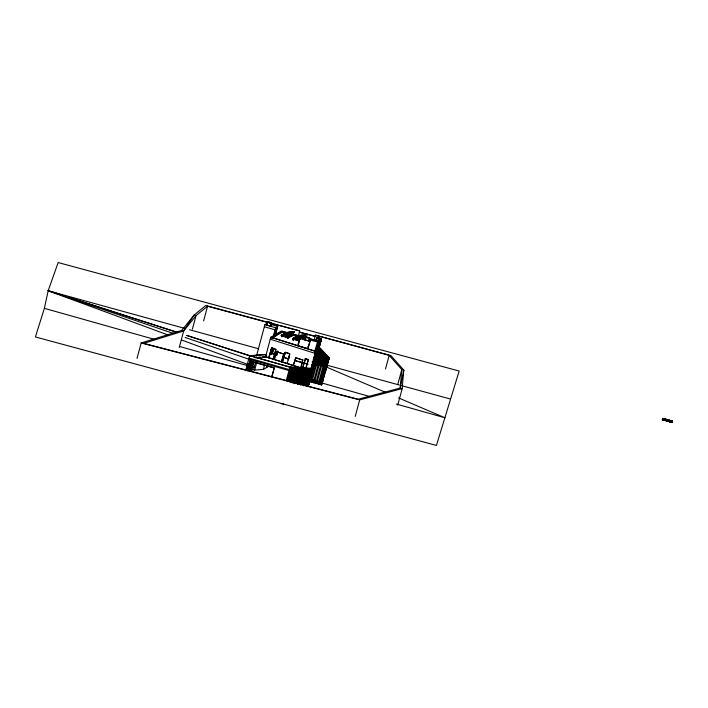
<?xml version="1.0" encoding="UTF-8"?>
<svg xmlns="http://www.w3.org/2000/svg" width="708" height="708" viewBox="0 0 708 708"><rect width="100%" height="100%" fill="white"/><g stroke="black" fill="none" stroke-linecap="round" stroke-linejoin="round"><path stroke-width="1.06" d="M267.898 322.565L207.568 306.245L196.036 315.609L183.682 330.972L143.706 343.345L358.151 399.224L400.197 388.064L403.764 370.063L401.799 369.576L389.17 355.372L315.458 335.158L390.851 355.558L403.764 370.063L402.179 388.612L397.719 405.135M44.383 308.334L48.171 290.731L58.153 262.553L459.165 371.045L436.411 445.447L35.4 336.955L44.383 308.334L155.105 339.575M316.803 337.123L317.069 338.105L316.803 337.123L315.662 341.362M318.768 337.654L319.034 338.636L318.768 337.654L317.573 341.999L309.184 339.725M137.007 358.452L141.184 342.964L181.761 330.406L183.682 330.972L194.098 315.051L205.842 305.502L299.732 330.901L271.076 323.423M179.23 347.495L183.682 330.972M192.372 329.193L196.036 315.609L194.098 315.051L181.761 330.406M203.621 320.866L207.568 306.245M245.596 370.682L249.641 355.681L266.633 354.469L265.978 356.912L255.048 357.805M246.517 369.355L248.092 363.505M247.216 370.815L249.844 361.062L251.473 360.823L248.844 370.576L247.703 370.213L250.34 360.461M247.384 370.691L250.021 360.938L273.235 367.549M248.844 370.576L249.57 370.514L251.942 361.735M249.57 370.514L248.437 370.151L249.889 370.036L252.26 361.257M249.889 370.036L251.021 370.399L253.393 361.62M251.021 370.399L251.756 370.337L253.862 362.54M256.393 356.283L264.925 324.662L267.111 323.37M251.756 370.337L250.614 369.974L253.526 369.735L255.632 361.938M271.536 323.282L271.067 325.538L270.252 326.007L266.5 324.928L267.217 322.282L268.182 321.751L270.164 322.317L269.695 322.945L270.164 322.317M253.526 369.735L254.668 370.098L256.774 362.301M268.182 321.751L267.712 322.37L269.81 322.529M270.252 326.007L270.969 323.361L271.677 322.945L267.925 321.866M271.155 323.512L270.686 325.769L271.668 323.317M270.96 325.583L271.677 322.945M265.748 355.956L270.792 337.265L273.943 335.388L275.899 335.902L276.164 334.928L282.147 331.371L287.395 332.787M265.801 356.929L266.633 354.469M271.624 338.442L271.89 337.468L274.916 335.672M254.668 370.098L263.403 369.39L264.509 365.284M273.058 337.203L275.616 327.733L277.801 326.432L270.996 324.485M273.677 336.362L273.943 335.388M273.908 335.778L275.598 329.494M271.713 348L268.748 357.788L271.713 348L276.138 349.389M271.509 348.301L269.651 355.177L272.244 353.637L273.633 348.469M274.651 336.645L276.695 328.839M266.58 367.496L267.146 365.381M275.527 334.849L277.801 326.432M272.739 347.601L270.899 354.434L269.925 354.15M278.005 351.124L276.952 355.018L272.394 353.54L273.509 349.416M271.376 348.035L275.801 349.433L273.164 359.186L275.872 350.371M283.917 353.965L276.191 351.672L274.093 359.478L301.006 367.833L302.59 361.983M274.43 359.434L276.536 351.637M272.385 337.99L281.89 332.344L282.147 331.371M272.244 353.637L276.589 355.044L277.642 351.141M281.642 336.681L282.094 335.415L281.775 336.61M282.032 336.796L282.519 335.388M271.748 376.753L274.288 367.85L271.916 376.629M283.253 335.769L283.766 335.804L283.253 335.769L283.572 334.574M283.634 335.875L283.935 335.185M285.138 333.689L285.368 334.362M286.289 334.034C287.643 330.919 286.174 334.645 286.811 334.07M286.678 334.149L287.041 332.813M287.386 338.336C290.28 327.777 285.563 345.778 288.829 334.946L288.28 335.043M287.554 337.716L289.368 336.433M287.775 338.442L288.829 334.946M283.66 354.947L281.474 361.806L283.581 354.009L276.191 351.672M288.997 337.415C291.891 326.866 287.165 344.867 290.439 334.026L289.882 334.132M285.368 352.31L282.395 362.098L285.368 352.31L288.908 353.425M288.696 358.974L283.811 357.39L285.129 352.513M289.386 337.53L290.307 334.096M290.43 336.601C293.324 326.043 288.599 344.044 291.873 333.211L291.315 333.318M290.82 336.716L291.873 333.211M292.032 335.689C294.926 325.131 290.209 343.132 293.475 332.3M292.422 335.796L292.926 332.397M293.316 340.035C293.661 337.026 294.227 340.247 292.926 339.929L293.245 338.743M288.209 359.558L289.793 353.708L287.165 363.461M288.342 359.938L289.174 356.841M294.528 339.017C294.342 337.831 296.024 337.238 294.917 339.123M286.404 380.037L289.882 367.142L311.033 368.496L289.652 367.001L250.331 355.805L266.465 354.496M298.227 336.424L299.705 330.963M287.059 381.161L291.05 367.399L291.599 368.664L288.156 381.417M287.333 381.178L291.05 367.399M287.882 381.4L291.324 368.647L290.776 367.381M298.67 341.583L299.183 341.619L298.67 341.583L299.688 338.22L297.803 345.362M288.174 381.231L291.891 367.452L292.714 368.735L291.891 367.452M299.289 340.831L299.75 339.123M305.458 338.406L300.511 337.07L298.068 345.893L307.953 348.566L310.405 339.751L307.953 348.566M288.997 381.47L292.439 368.718M295.732 357.699L293.28 365.54L295.732 357.699L303.113 360.036M289.271 381.488L293.006 367.523L293.829 368.806L293.006 367.523M290.112 381.541L293.555 368.788M290.112 382.435L294.121 367.594L294.944 368.886L294.121 367.594M302.192 338.079L303.157 336.459L302.564 338.247M291.227 381.621L294.67 368.868M291.218 382.701L295.236 367.673L296.059 368.957L295.236 367.673M303.582 338.256L304.201 335.645L304.759 335.539L304.068 338.114M292.059 382.754L295.785 368.939M292.333 382.771L296.625 367.762L297.174 369.027L293.448 382.842M304.511 339.672L305.334 336.698L309.564 337.849L308.732 340.814L304.511 339.672L304.706 339.035M293.174 382.824L296.9 369.01L296.351 367.744M293.457 382.656L297.466 367.815L298.289 369.098L297.466 367.815M306.405 337.415L307.272 334.203M294.289 382.895L298.015 369.08M294.289 383.789L298.856 367.903L299.404 369.169L295.679 382.984M295.404 382.966L299.13 369.151L298.581 367.886M295.687 382.798L299.696 367.956L300.519 369.24L299.696 367.956M296.519 383.037L300.245 369.222M296.794 383.055L300.811 368.027L301.635 369.31L300.811 368.027M297.342 384.17L301.36 369.293M297.625 384.187L301.927 368.098L302.75 369.381L301.927 368.098M305.484 358.664L302.511 368.452L305.484 358.664L308.387 359.584L306.015 368.355M298.457 384.24L302.475 369.364M298.741 384.258L303.042 368.169L303.865 369.452L303.042 368.169M299.572 384.32L303.59 369.434M299.856 384.338L304.431 368.257L304.98 369.532L300.971 384.409M300.688 384.391L304.706 369.514L304.157 368.24M300.696 385.276L305.272 368.31L306.095 369.603L305.272 368.31M305.679 368.399L308.387 359.584M301.803 384.462L305.821 369.585M302.086 384.479L306.661 368.408L307.21 369.673L303.201 384.55M313.963 340.681L315.441 335.22M302.918 384.533L306.936 369.656L306.387 368.39M303.21 384.364L307.502 368.461L308.325 369.744L307.502 368.461M303.75 385.665L308.051 369.726M304.024 385.683L308.617 368.532L309.44 369.815L308.617 368.532M316.211 341.3L317.29 337.256M305.148 384.674L309.166 369.797M305.431 384.692L309.732 368.603L310.555 369.886L309.732 368.603M305.98 385.807L310.281 369.868M306.254 385.825L310.847 368.673L311.67 369.957L310.847 368.673M313.299 359.894L314.166 356.708M314.733 354.584L317.034 346.079M317.547 344.15L319.264 337.787M310.6 370.125L315.644 351.434L270.792 337.265M311.122 369.284L311.139 369.169M311.352 369.018L318.865 341.168L309.476 338.628M307.095 385.878L311.396 369.939M307.369 385.895L317.511 348.46L318.228 349.699L317.494 348.522M311.697 370.399L318.529 345.203L319.255 346.442L318.529 345.203M316.503 352.752L319.635 341.699L320.352 342.938M314.264 361.938L320.733 338.185L321.459 339.433L318.759 348.938M308.67 385.081L307.688 384.816L308.67 385.081L318.308 349.451L317.591 348.212M319.414 345.946L308.927 384.267L307.927 384.063M317.653 352.442L320.512 342.433L319.715 341.442M314.998 363.098L317.494 354M316.175 363.231L318.202 355.717M318.016 355.416L310.847 382.001L311.83 382.267L318.839 356.274M317.078 363.779L319.326 355.46M318.591 364.045L320.29 357.77M320.078 357.567L313.299 382.665L314.281 382.931L320.901 358.425M319.627 364.133L321.078 358.744M316.759 383.532L315.759 383.329L322.131 359.717M321.246 363.974L322.379 359.806M316.741 383.594L322.954 360.576M322.016 365.027L323.167 360.779M324.211 361.806L318.219 384.001L319.219 384.205M323.521 365.337L324.671 361.062M319.202 384.267L325.016 362.726M308.75 381.373L319.582 384.24L319.848 383.258L310.016 380.603M324.131 366.974L325.255 362.806M323.892 368.912L323.883 369.027M311.024 369.567L312.688 363.567L324.485 366.762L324.229 367.735L324.963 365.257L313.166 362.062L310.971 369.036M324.698 366.231L324.963 365.257M320.697 384.603L321.68 384.869L320.68 384.665L326.503 363.204L317.919 354.31M324.397 371.647L326.724 363.071L321.087 383.347M321.662 384.931L327.751 362.576L317.733 352.195M328.848 359.071L318.857 348.619L328.848 359.071L322.131 383.426L321.166 383.099M325.503 371.505L329.238 357.814L319.246 347.371L329.238 357.814M355.221 416.419L359.682 399.896L402.179 388.612L400.197 388.064L401.799 369.576L397.852 384.196M385.497 368.957L389.17 355.372M403.197 372.16L403.764 370.063M662.325 419.817L662.768 418.366L672.6 421.03L672.158 422.481L662.325 419.817L662.538 419.171L663.405 419.18L664.458 420.393L664.679 419.95L663.263 419.313M662.644 418.862L662.768 418.366M662.892 419.968L662.493 419.304M663.396 419.393L664.051 419.216M663.511 418.994L662.697 418.667M664.52 419.056L662.759 418.463M663.67 419.853L663.661 419.375M663.75 419.667L663.246 419.508M663.883 420.101L667.122 420.685L666.078 420.641C669.918 421.198 664.573 420.552 666.555 420.667L666.131 420.437L669.662 421.393L669.334 420.587L667.989 420.163L669.06 420.207M664.272 419.189L665.998 419.322M664.423 419.03L663.785 418.694M666.024 419.331L663.839 419.092L664.431 419.472L664.564 418.862M664.812 420.163L669.361 421.198M664.874 419.8L667.679 420.348M665.033 419.676L666.184 419.596L665.945 420.384M666.157 420.233L666.113 419.879C667.75 420.738 664.192 420.021 666.166 420.021M668.184 420.464L665.971 419.525M666.175 420.676L666.494 419.614L665.75 419.18M666.502 419.605L666.432 420.048C668.175 420.375 664.954 419.251 667.237 420.03M667.29 419.835L667.954 420.286M667.476 420.446L668.237 420.269M667.918 420.924C671.087 422.526 668.856 421.145 669.927 420.968L669.83 421.349M667.91 420.72L667.485 420.242M668.033 420.18L667.104 419.994M668.485 420.986L669.387 421.207M668.733 420.198L672.503 421.26L671.972 421.074M668.91 421.269L669.582 421.579L669.219 420.879M669.901 420.871L669.334 420.384M669.609 421.021L670.901 421.313M670.06 420.508L671.582 421.313L672.6 421.03M669.918 421.871L671.538 421.826L669.883 421.862M670.644 421.18L671.087 420.933L671.485 422.021M670.688 421.198L672.299 421.933L671.405 421.322M670.715 421.862L669.972 421.676M671.874 421.649L670.963 421.72M672.016 421.083L672.556 421.118M672.228 422.154L672.158 422.481M324.485 366.762L320.06 382.736L320.547 380.975M311.308 368.753L313.06 362.496M300.511 337.07L299.493 339.088L300.095 338.495M305.139 337.344L305.334 336.698M309.564 337.849L309.361 338.486L301.13 336.371M308.732 340.814L308.936 340.176M307.838 346.407L308.449 346.982M315.122 336.362L299.396 332.105L315.131 336.335M318.865 341.168L315.113 353.381L270.261 339.212M314.874 355.513L315.193 354.513M313.352 361.452L313.6 360.673M311.077 368.833L313.334 361.646M317.414 348.779L318.149 349.956M317.644 348.026L318.388 349.203M317.804 347.522L318.547 348.699M317.883 347.274L318.627 348.451M318.042 346.77L318.777 347.947M318.122 346.522L318.857 347.699M318.281 346.017L319.016 347.194M318.352 345.769L319.096 346.947M318.432 345.522L319.175 346.699M318.591 345.017L319.335 346.194M318.671 344.769L319.388 346.008M318.83 344.265L319.565 345.442M318.91 344.017L319.644 345.194M319.06 343.513L319.804 344.69M319.14 343.265L319.883 344.442M319.299 342.761L320.043 343.938M319.379 342.513L320.122 343.69M319.538 342.008L320.273 343.185M319.848 341.008L320.591 342.185M319.928 340.76L320.671 341.937M320.087 340.256L320.83 341.433M320.166 340.008L320.901 341.185M320.326 339.504L321.06 340.681M320.397 339.256L321.14 340.433M320.556 338.751L321.299 339.929M320.636 338.504L321.379 339.681M320.733 338.185L321.459 339.433M316.326 353.319L326.344 363.708M316.405 353.071L324.264 361.275M317.078 354.434L326.264 363.956M317.343 353.442L327.353 363.832M317.494 352.947L327.512 363.328M317.573 352.69L327.592 363.08M317.892 351.69L327.901 362.08M318.202 350.69L328.22 361.071M318.281 350.442L328.3 360.823M318.441 349.938L328.459 360.319M318.6 349.433L328.609 359.823M318.91 348.433L328.928 358.823M318.989 348.186L329.008 358.567M319.149 347.681L329.167 358.071M308.83 384.586L307.847 384.32M309.139 383.586L308.157 383.32M309.538 382.329L308.555 382.063M309.715 381.701L308.732 381.435M322.936 372.364L322.919 372.47M319.582 384.24L320.529 381.081M320.777 384.347L321.742 384.674M320.857 384.099L321.813 384.426M321.228 382.913L322.211 383.178M327.654 362.894L317.671 352.38M328.061 361.576L317.989 351.062M328.769 359.319L318.697 348.805M322.45 382.426L321.459 382.161M322.521 382.17L321.538 381.904M322.6 381.922L321.618 381.656M322.777 381.355L321.777 381.152M665.069 419.384L663.865 418.897L664.458 419.472M266.5 324.928L267.208 324.503M270.553 325.733L271.067 325.538M277.235 328.521L275.049 329.813L264.367 326.751M272.235 352.779L271.615 353.15L272.394 353.54M263.403 369.39L267.828 366.762L266.624 366.408M281.226 335.592C288.634 330.884 299.466 335.034 281.226 335.592C282.43 334.026 284.749 333.893 281.448 335.353M284.271 333.857C291.678 329.158 302.511 333.3 284.271 333.857C285.696 332.105 287.59 332.415 284.474 333.521M282.333 336.096L288.076 337.751M283.802 335.256L289.262 336.743M286.979 333.45L292.307 335.008M291.147 333.627L289.05 334.716M284.483 333.627L292.103 333.087L294.192 331.893M287.66 337.327L282.342 335.76L288.183 337.362M289.271 336.406L285.793 335.327L289.652 336.521M292.307 334.68L286.952 333.132L292.696 334.787M292.404 334.707L290.82 335.937L292.395 335.123M288.085 337.335L289.554 336.495L287.979 337.725M287.784 337.672L289.36 336.858M291.015 335.99L292.599 334.76L291.121 335.601L285.439 333.99L290.731 335.574M292.484 338.539L300.528 338.274L292.51 338.84L294.581 337.442L292.714 338.504M295.546 337.105C302.953 332.406 313.786 336.548 295.546 337.105C296.979 335.353 298.865 335.663 295.758 336.769M292.51 338.84L294.44 337.743L297.44 337.53M293.59 339.026L299.165 340.521M293.608 339.344L299.157 340.946M292.926 339.929L293.439 339.964M295.962 338.194L296.484 338.238M301.148 337.601L302.431 336.875L301.166 337.902M305.467 335.141L303.378 336.229M298.944 340.566L293.616 339.008M303.59 337.928L301.015 337.096M671.476 421.49L671.016 421.526L671.538 421.826M257.252 357.443L260.358 357.195M262.42 357.018L265.527 356.77L300.67 367.868L302.776 360.071L295.386 357.735M286.351 332.565L293.953 331.928M286.191 332.76L289.2 332.548M291.209 332.406L294.218 332.194M284.244 333.556L292.289 333.291M283.306 334.3L290.917 333.654M283.156 334.495L291.174 333.928M281.2 335.291L289.245 335.026M297.625 335.813L305.236 335.176M298.475 335.937L305.493 335.442M295.528 336.804L303.564 336.539M302.431 336.875L294.44 337.743M299.449 337.389L302.458 337.176M292.723 338.601L300.334 337.964M283.811 357.39L288.731 358.85M292.139 370.753L288.961 370.549L248.72 359.098M302.475 384.285L306.706 384.55M666.617 420.614L667.308 420.552M669.264 420.579L670.007 420.702M662.484 419.375L664.936 419.596M669.883 420.959L670.954 421.118M662.706 418.658L663.741 418.897M671.237 421.499L669.149 421.278M141.184 342.964L359.682 399.896M662.715 418.57L672.547 421.225M662.378 419.623L672.211 422.287M287.572 332.698L281.315 331.008L275.191 334.645L276.164 334.928M291.749 333.831L299.05 335.804M291.599 333.928L298.944 335.911M301.042 336.486L305.245 337.619M309.44 338.751L317.839 341.026L314.449 351.973L314.715 351L271.89 337.468M281.89 332.344L288.183 334.052M290.28 334.619L297.634 336.601M300.015 338.654L309.909 341.327M312.104 362.054L313.086 362.319M295.882 360.779L307.113 363.815M294.838 360.637L308.095 364.222M321.715 381.346L322.698 381.612L321.697 381.408M309.502 378.833L320.326 381.762M308.024 383.754L309.007 384.019L307.998 383.816M314.414 361.744L399.392 385.046M401.516 385.621L450.376 399.02M168.354 335.105L48.171 290.731L184.266 328.273M189.585 329.742L258.694 348.805M320.043 382.479L369.841 396.56M396.338 404.047L445.075 417.826L398.471 397.878M179.593 346.486L249.862 366.31M251.995 366.912L254.119 367.514M249.641 355.681L289.882 367.142M248.986 358.115L289.227 369.576M249.844 361.062L274.12 367.974M267.217 322.282L270.969 323.361M264.925 324.662L275.616 327.733M300.944 337.132L303.98 338.035M285.271 334.424L291.112 336.017M298.342 338.185L300.192 338.663M299.758 339.344L295.289 338.052L299.696 339.38M295.121 338.486L299.652 339.734M285.032 352.345L289.448 353.743M305.148 358.699L308.042 359.62M266.624 356.974L273.509 359.142M663.555 418.791L664.263 418.968M173.628 333.521L48.171 290.731L177.54 332.433M187.001 335.477L250.11 355.823M48.171 290.731L177.363 332.433M186.823 335.486L249.844 355.832M185.124 337.451L248.897 359.195M181.823 340.079L247.101 364.178M250.207 365.328L254.349 366.859M314.37 361.885L318.423 363.62M323.485 365.788L386.311 392.674M666.06 420.074L666.67 420.34M667.963 420.525L668.556 420.791M669.334 420.587L669.662 420.826M663.892 419.897L664.511 420.198M669.166 420.871L669.635 421.127M321.14 378.877L320.892 379.736L321.14 378.877M321.618 377.152L321.37 378.019L321.618 377.152M322.096 375.435L321.848 376.293L322.096 375.435M322.574 373.709L322.326 374.567L322.574 373.709M323.529 370.266L323.282 371.125L323.529 370.266M317.75 347.708L318.45 349.017L317.75 347.708M317.981 346.955L318.68 348.265L317.981 346.955M318.219 346.203L318.919 347.513L318.219 346.203M318.768 344.451L319.467 345.761L318.768 344.451M319.007 343.699L319.706 345.008L319.007 343.699M319.237 342.946L319.945 344.256L319.237 342.946M319.476 342.194L320.175 343.504L319.476 342.194M320.025 340.442L320.724 341.752L320.025 340.442M320.264 339.69L320.963 340.999L320.264 339.69M320.503 338.937L321.202 340.247L320.503 338.937M317.441 353.133L327.415 363.647L317.361 353.062M317.83 351.876L327.804 362.39L317.83 351.876M317.989 351.38L327.963 361.885L317.989 351.38M318.149 350.876L328.123 361.39L318.149 350.876M318.379 350.124L328.362 360.637L318.379 350.124M318.538 349.628L328.512 360.133L318.538 349.628M318.697 349.124L328.671 359.637L318.697 349.124M319.087 347.867L329.061 358.381L319.087 347.867M309.086 383.771L308.077 383.568L309.086 383.771M321.326 382.594L322.308 382.86L321.326 382.594M321.405 382.347L322.388 382.612L321.405 382.347M281.324 403.445L282.138 403.737L281.324 403.445M282.439 403.516L283.253 403.808L282.439 403.516M667.865 421.118L666.936 420.941L667.865 421.118"/></g></svg>
